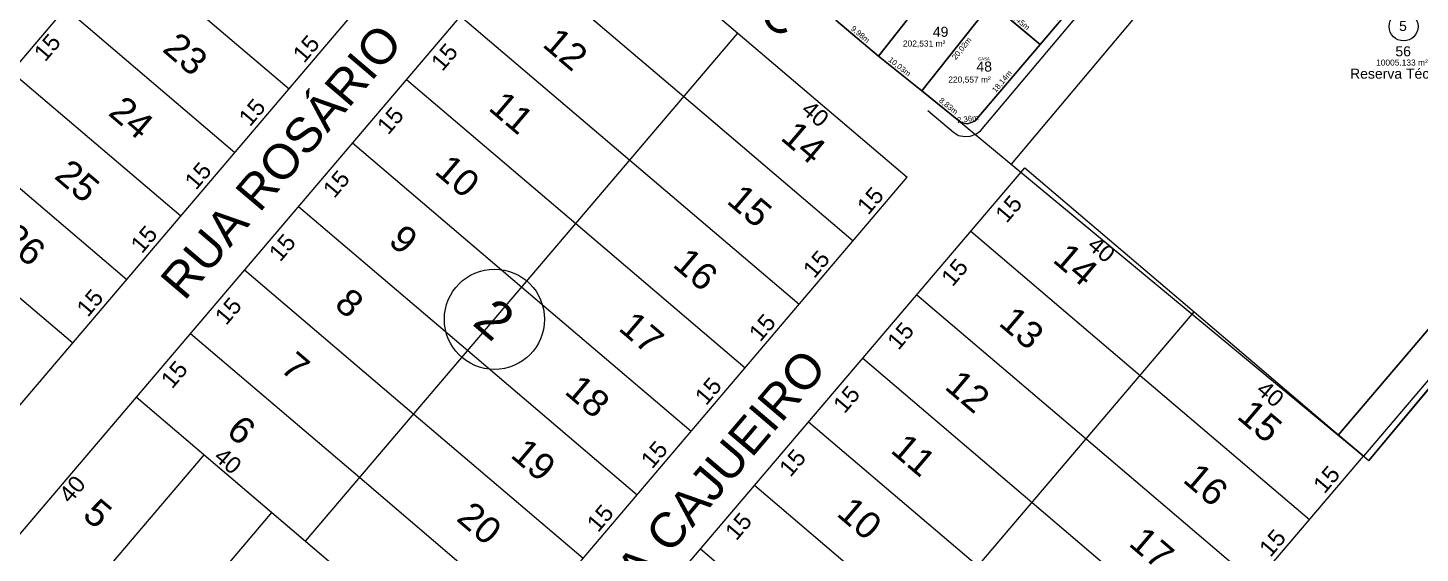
# Model space of a CAD drawing. Header units: metres. Extents: x 3808 to 8215, y 2374 to 6187.
# Drawn here: x 7168.9 to 7419.3, y 4372.7 to 4467.2 of the extents above; entities that cross this region are included whole.
import ezdxf
from ezdxf.enums import TextEntityAlignment as Align

# ---------------------------------------------------------------- set-up
doc = ezdxf.new("R2010")
doc.units = ezdxf.units.M
for name, color, linetype in [('0 - Cotas', 7, 'Continuous'), ('Boundary_Lotes', 7, 'Continuous'), ('Lado_Lotes', 7, 'Continuous'), ('Numero_Lote', 7, 'Continuous'), ('Poligonal_1a_Ordem', 7, 'Continuous'), ('Quadra', 7, 'Continuous'), ('vista', 7, 'Continuous'), ('Área_Lotes', 7, 'Continuous')]:
    doc.layers.add(name, color=color, linetype=linetype)
doc.layers.add('MEIO_FIO', color=252, linetype='Continuous', lineweight=0)
doc.styles.add('Arial', font='arial.ttf')
doc.styles.add('pedro', font='arial.ttf', dxfattribs={"height": 3})
doc.styles.add('REGUA80', font='arial.ttf')
doc.dimstyles.new('Copy(2) of ISO-25', dxfattribs={"dimtxt": 1, "dimasz": 2.5, "dimexe": 1.25, "dimexo": 0.625, "dimgap": 0.2, "dimtad": 1, "dimtoh": 1, "dimlfac": 1, "dimzin": 1, "dimtxsty": 'Arial', "dimblk": 'NONE', "dimcen": 0, "dimse1": 1, "dimse2": 1, "dimsd1": 1, "dimsd2": 1, "dimclrt": 256, "dimaunit": 1, "dimadec": 3, "dimazin": 0, "dimtfac": 1, "dimtmove": 0, "dimatfit": 3, "dimldrblk": 'NONE', "dimfxl": 1, "dimtolj": 1, "dimtzin": 0, "dimarcsym": 0})
doc.dimstyles.new('pedro', dxfattribs={"dimtxt": 3, "dimasz": 0.1, "dimexe": 0.1, "dimexo": 0.1, "dimgap": 0.05, "dimtad": 1, "dimzin": 1, "dimtxsty": 'pedro', "dimblk": 'ARCHTICK', "dimcen": 2.5, "dimdle": 0.1, "dimadec": 0, "dimazin": 0, "dimtfac": 1, "dimtmove": 0, "dimatfit": 3, "dimldrblk": 'ARCHTICK', "dimfxl": 0.3, "dimarcsym": 0})

# ---------------------------------------------------------------- blocks, each defined once
blk = doc.blocks.new('_ARCHTICK')
at = {"color": 0, "linetype": 'ByBlock', "const_width": 0.15}
blk.add_lwpolyline([(-0.5, -0.5), (0.5, 0.5)], dxfattribs=at)
blk = doc.blocks.new('*D9272')
at = {"layer": 'Defpoints', "color": 0, "transparency": 16777216}
for p in [(7482.42, 4485.38), (7486.92, 4481.54), (7409.14, 4390.16)]:
    blk.add_point(p, dxfattribs=at)
at = {"layer": 'vista', "color": 0, "lineweight": -2, "transparency": 16777216}
for p, q in [((7404.57, 4393.92), (7482.48, 4485.46)), ((7486.85, 4481.61), (7482.34, 4485.44)), ((7409.07, 4390.23), (7404.56, 4394.07))]:
    blk.add_line(p, q, dxfattribs=at)
at = {"layer": 'vista', "color": 0, "lineweight": -2, "transparency": 16777216, "xscale": 0.1, "yscale": 0.1, "zscale": 0.1}
for p, rotation in [((7482.42, 4485.38), 49.59588771418515), ((7404.64, 4394), 229.5958877141852)]:
    blk.add_blockref('_ARCHTICK', p, dxfattribs=dict(at, rotation=rotation))
at = {"layer": 'vista', "color": 0, "lineweight": 5, "transparency": 16777216, "insert": (7442.11, 4440.89), "char_height": 3, "attachment_point": 5, "rotation": 49.5959, "style": 'pedro'}
blk.add_mtext('120,00', dxfattribs=at)
blk = doc.blocks.new('*D9275')
at = {"layer": 'Defpoints', "color": 0, "transparency": 16777216}
for p in [(7434.66, 4381.57), (7437.44, 4379.21), (7410.88, 4368.99)]:
    blk.add_point(p, dxfattribs=at)
at = {"layer": 'vista', "color": 0, "lineweight": -2, "transparency": 16777216}
for p, q in [((7434.74, 4381.51), (7437.52, 4379.14)), ((7421.17, 4360.1), (7437.5, 4379.29)), ((7410.96, 4368.93), (7421.31, 4360.11))]:
    blk.add_line(p, q, dxfattribs=at)
at = {"layer": 'vista', "color": 0, "lineweight": -2, "transparency": 16777216, "xscale": 0.1, "yscale": 0.1, "zscale": 0.1}
for p, rotation in [((7437.44, 4379.21), 49.59588771418515), ((7421.24, 4360.18), 229.5958877141852)]:
    blk.add_blockref('_ARCHTICK', p, dxfattribs=dict(at, rotation=rotation))
at = {"layer": 'vista', "color": 0, "lineweight": 5, "transparency": 16777216, "insert": (7427.93, 4370.89), "char_height": 3, "attachment_point": 5, "rotation": 49.5959, "style": 'pedro'}
blk.add_mtext('25,00', dxfattribs=at)
blk = doc.blocks.new('*D9281')
at = {"layer": 'Defpoints', "color": 0, "transparency": 16777216}
for p in [(7227.73, 4603.67), (7232.71, 4599.44), (7090.11, 4431.91)]:
    blk.add_point(p, dxfattribs=at)
at = {"layer": 'vista', "color": 0, "lineweight": -2, "transparency": 16777216}
for p, q in [((7085.07, 4436.07), (7227.8, 4603.75)), ((7232.63, 4599.5), (7227.66, 4603.74)), ((7090.03, 4431.97), (7085.06, 4436.21))]:
    blk.add_line(p, q, dxfattribs=at)
at = {"layer": 'vista', "color": 0, "lineweight": -2, "transparency": 16777216, "xscale": 0.1, "yscale": 0.1, "zscale": 0.1}
for p, rotation in [((7227.73, 4603.67), 49.59588771418515), ((7085.13, 4436.14), 229.5958877141852)]:
    blk.add_blockref('_ARCHTICK', p, dxfattribs=dict(at, rotation=rotation))
at = {"layer": 'vista', "color": 0, "lineweight": 5, "transparency": 16777216, "insert": (7155.02, 4521.11), "char_height": 3, "attachment_point": 5, "rotation": 49.5959, "style": 'pedro'}
blk.add_mtext('220,00', dxfattribs=at)
blk = doc.blocks.new('*D10098')
at = {"layer": 'Defpoints', "color": 0, "transparency": 16777216}
for p in [(7342.19, 4471.59), (7350.95, 4464.21), (7350.96, 4464.23)]:
    blk.add_point(p, dxfattribs=at)
at = {"layer": '0 - Cotas', "lineweight": 5, "transparency": 16777216, "insert": (7347.08, 4468.51), "char_height": 1, "attachment_point": 5, "rotation": 319.9774, "style": 'Arial'}
blk.add_mtext('\\A1;11,45m', dxfattribs=at)
blk = doc.blocks.new('_None')
blk = doc.blocks.new('*D10107')
at = {"layer": 'Defpoints', "color": 0, "transparency": 16777216}
for p in [(7329.71, 4455.87), (7329.72, 4455.88), (7336.57, 4450.32)]:
    blk.add_point(p, dxfattribs=at)
at = {"layer": '0 - Cotas', "lineweight": 5, "transparency": 16777216, "insert": (7334.45, 4453.06), "char_height": 1, "attachment_point": 5, "rotation": 320.9323, "style": 'Arial'}
blk.add_mtext('\\A1;8,83m', dxfattribs=at)
blk = doc.blocks.new('*D10108')
at = {"layer": 'Defpoints', "color": 0, "transparency": 16777216}
for p in [(7336.86, 4450.11), (7339.2, 4450.42), (7339.24, 4450.09)]:
    blk.add_point(p, dxfattribs=at)
at = {"layer": '0 - Cotas', "lineweight": 5, "transparency": 16777216, "insert": (7337.97, 4450.73), "char_height": 1, "attachment_point": 5, "rotation": 7.4887, "style": 'Arial'}
blk.add_mtext('\\A1;2,36m', dxfattribs=at)
blk = doc.blocks.new('*D10109')
at = {"layer": 'Defpoints', "color": 0, "transparency": 16777216}
for p in [(7350.96, 4464.23), (7350.96, 4464.23), (7339.2, 4450.42)]:
    blk.add_point(p, dxfattribs=at)
at = {"layer": '0 - Cotas', "lineweight": 5, "transparency": 16777216, "insert": (7344.18, 4457.5), "char_height": 1, "attachment_point": 5, "rotation": 49.5849, "style": 'Arial'}
blk.add_mtext('\\A1;18,14m', dxfattribs=at)
blk = doc.blocks.new('*D10110')
at = {"layer": 'Defpoints', "color": 0, "transparency": 16777216}
for p in [(7360.72, 4475.65), (7360.72, 4475.65), (7350.96, 4464.23)]:
    blk.add_point(p, dxfattribs=at)
at = {"layer": '0 - Cotas', "lineweight": 5, "transparency": 16777216, "insert": (7355.23, 4470.46), "char_height": 1, "attachment_point": 5, "rotation": 49.4946, "style": 'Arial'}
blk.add_mtext('\\A1;15,03m', dxfattribs=at)
blk = doc.blocks.new('*D10114')
at = {"layer": 'Defpoints', "color": 0, "transparency": 16777216}
for p in [(7342.17, 4471.56), (7329.72, 4455.88), (7331.09, 4454.8)]:
    blk.add_point(p, dxfattribs=at)
at = {"layer": '0 - Cotas', "lineweight": 5, "transparency": 16777216, "insert": (7336.92, 4463.43), "char_height": 1, "attachment_point": 5, "rotation": 51.5463, "style": 'Arial'}
blk.add_mtext('\\A1;20,02m', dxfattribs=at)
blk = doc.blocks.new('*D10115')
at = {"layer": 'Defpoints', "color": 0, "transparency": 16777216}
for p in [(7321.88, 4462.13), (7321.88, 4462.13), (7329.72, 4455.88)]:
    blk.add_point(p, dxfattribs=at)
at = {"layer": '0 - Cotas', "lineweight": 5, "transparency": 16777216, "insert": (7325.65, 4460.15), "char_height": 1, "attachment_point": 5, "rotation": 321.4605, "style": 'Arial'}
blk.add_mtext('\\A1;10,03m', dxfattribs=at)
blk = doc.blocks.new('*D10118')
at = {"layer": 'Defpoints', "color": 0, "transparency": 16777216}
for p in [(7314.25, 4468.56), (7321.88, 4462.13), (7321.88, 4462.13)]:
    blk.add_point(p, dxfattribs=at)
at = {"layer": '0 - Cotas', "lineweight": 5, "transparency": 16777216, "insert": (7318.58, 4465.96), "char_height": 1, "attachment_point": 5, "rotation": 319.8541, "style": 'Arial'}
blk.add_mtext('\\A1;9,98m', dxfattribs=at)
blk = doc.blocks.new('*D10120')
at = {"layer": 'Defpoints', "color": 0, "transparency": 16777216}
for p in [(7334.43, 4478.03), (7334.43, 4478.03), (7321.88, 4462.13)]:
    blk.add_point(p, dxfattribs=at)
at = {"layer": '0 - Cotas', "lineweight": 5, "transparency": 16777216, "insert": (7327.52, 4470.58), "char_height": 1, "attachment_point": 5, "rotation": 51.7033, "style": 'Arial'}
blk.add_mtext('\\A1;20,26m', dxfattribs=at)

msp = doc.modelspace()

# ---------------------------------------------------------------- linework, layer by layer
at = {"layer": 'Boundary_Lotes', "lineweight": 5, "flags": 128}
msp.add_lwpolyline([(7360.723, 4475.653, 0.4176672), (7360.123, 4482.74), (7354.665, 4487.293), (7342.173, 4471.562), (7350.96, 4464.225)], format="xyb", close=True, dxfattribs=at)
for points in [[(7334.429, 4478.027), (7326.825, 4484.376), (7314.25, 4468.564), (7321.876, 4462.131)], [(7342.173, 4471.562), (7334.429, 4478.027), (7321.876, 4462.131), (7329.721, 4455.882)], [(7350.96, 4464.225), (7342.173, 4471.562), (7329.721, 4455.882), (7336.287, 4450.533), (7336.859, 4450.107), (7337.882, 4449.911), (7339.201, 4450.415)]]:
    msp.add_lwpolyline(points, close=True, dxfattribs=at)
at = {"layer": 'Lado_Lotes', "lineweight": 5}
for p, q in [((7280.269, 4523.247), (7350.96, 4464.225)), ((7321.876, 4462.131), (7347.194, 4494.192)), ((7329.721, 4455.882), (7354.665, 4487.293)), ((7360.723, 4475.653), (7350.96, 4464.225)), ((7321.876, 4462.131), (7314.25, 4468.564)), ((7350.96, 4464.225), (7339.201, 4450.415)), ((7329.721, 4455.882), (7321.876, 4462.131)), ((7336.287, 4450.533), (7329.721, 4455.882)), ((7336.859, 4450.107), (7336.287, 4450.533)), ((7337.882, 4449.911), (7336.859, 4450.107)), ((7339.201, 4450.415), (7337.882, 4449.911))]:
    msp.add_line(p, q, dxfattribs=at)
at = {"layer": 'Lado_Lotes', "lineweight": 5, "flags": 128}
msp.add_lwpolyline([(7423.109, 4534.701), (7345.787, 4442.659), (7410.119, 4389.342), (7486.923, 4481.543)], close=True, dxfattribs=at)
at = {"layer": 'MEIO_FIO', "lineweight": 5}
for p, q in [((7341.221, 4449.782), (7363.915, 4476.83)), ((7330.762, 4452.315), (7335.414, 4448.412)), ((7339.41, 4448.06), (7340.234, 4448.662)), ((7340.234, 4448.662), (7341.221, 4449.782)), ((7335.414, 4448.412), (7336.318, 4447.807)), ((7336.318, 4447.807), (7337.398, 4447.653)), ((7337.398, 4447.653), (7338.386, 4447.702)), ((7338.386, 4447.702), (7339.41, 4448.06))]:
    msp.add_line(p, q, dxfattribs=at)
at = {"layer": 'Poligonal_1a_Ordem', "lineweight": 5}
for p in [(7486.923, 4481.543), (7336.287, 4450.533)]:
    msp.add_line(p, (7410.119, 4389.342), dxfattribs=at)
at = {"layer": 'Quadra', "lineweight": 5}
msp.add_circle((7416.364, 4467.448), 2.61, dxfattribs=at)
at = {"layer": 'vista', "lineweight": 5}
for p, q in [((7146.495, 4436.443), (7263.167, 4573.511)), ((7151.028, 4380.056), (7264.459, 4513.317)), ((7162.45, 4370.334), (7266.158, 4492.172)), ((7266.158, 4492.172), (7296.618, 4466.245)), ((7185.386, 4482.132), (7215.846, 4456.205)), ((7486.923, 4481.543), (7409.142, 4390.164)), ((7256.436, 4480.75), (7286.895, 4454.823)), ((7175.663, 4470.71), (7206.123, 4444.783)), ((7246.713, 4469.327), (7277.173, 4443.4)), ((7218.837, 4374.866), (7296.618, 4466.245)), ((7296.618, 4466.245), (7327.078, 4440.318)), ((7116.036, 4462.37), (7176.955, 4410.516)), ((7165.941, 4459.288), (7196.4, 4433.361)), ((7236.991, 4457.905), (7267.45, 4431.978)), ((7286.895, 4454.823), (7317.355, 4428.896)), ((7156.218, 4447.865), (7186.678, 4421.938)), ((7227.268, 4446.483), (7257.728, 4420.556)), ((7234.792, 4308.757), (7348.223, 4442.018)), ((7277.173, 4443.4), (7307.633, 4417.473)), ((7348.223, 4442.018), (7378.682, 4416.091)), ((7223.37, 4318.48), (7327.078, 4440.318)), ((7146.495, 4436.443), (7176.955, 4410.516)), ((7217.545, 4435.06), (7248.005, 4409.133)), ((7267.45, 4431.978), (7297.91, 4406.051)), ((7338.5, 4430.596), (7368.96, 4404.669)), ((7207.823, 4423.638), (7238.282, 4397.711)), ((7257.728, 4420.556), (7288.187, 4394.629)), ((7328.778, 4419.173), (7359.237, 4393.246)), ((7291.179, 4313.29), (7378.682, 4416.091)), ((7378.682, 4416.091), (7409.142, 4390.164)), ((7198.1, 4412.216), (7228.56, 4386.289)), ((7248.005, 4409.133), (7278.465, 4383.206)), ((7319.055, 4407.751), (7349.515, 4381.824)), ((7368.96, 4404.669), (7399.419, 4378.742)), ((7188.377, 4400.793), (7249.297, 4348.939)), ((7188.377, 4400.793), (7218.837, 4374.866)), ((7238.282, 4397.711), (7268.742, 4371.784)), ((7309.332, 4396.328), (7339.792, 4370.402)), ((7359.237, 4393.246), (7389.697, 4367.319)), ((7200.561, 4390.422), (7174.634, 4359.963)), ((7295.712, 4256.903), (7409.142, 4390.164)), ((7228.56, 4386.289), (7259.019, 4360.362)), ((7299.61, 4384.906), (7330.069, 4358.979)), ((7349.515, 4381.824), (7379.974, 4355.897)), ((7212.745, 4380.052), (7186.818, 4349.592)), ((7218.837, 4374.866), (7249.297, 4348.939)), ((7289.887, 4373.484), (7320.347, 4347.557))]:
    msp.add_line(p, q, dxfattribs=at)
at = {"layer": 'vista', "color": 7, "lineweight": 5}
msp.add_circle((7252.809, 4414.777), 9.014, dxfattribs=at)

# ---------------------------------------------------------------- texts
at = {"layer": 'Numero_Lote', "lineweight": 5, "style": 'REGUA80'}
for s, height, p in [('49', 1.8, (7331.672, 4465.583)), ('56', 1.8, (7414.885, 4462.073)), ('48', 1.8, (7339.517, 4459.335)), ('CASA', 0.54, (7339.837, 4461.354))]:
    msp.add_text(s, height=height, dxfattribs=at).set_placement(p)
at = {"layer": 'Quadra', "lineweight": 5, "style": 'REGUA80'}
for s, p in [('5', (7415.553, 4466.627)), ('Reserva Técnica', (7406.733, 4458.056))]:
    msp.add_text(s, height=1.8, dxfattribs=at).set_placement(p)
at = {"layer": 'vista', "lineweight": 5, "style": 'pedro'}
for s, rotation, p in [('VR  2 - C ', 319.59589, (7281.527, 4493.084)), ('RUA ROSÁRIO', 49.59589, (7192.268, 4421.977)), ('RUA CAJUEIRO', 49.59589, (7266.063, 4360.547))]:
    msp.add_text(s, height=6.24, rotation=rotation, dxfattribs=at).set_placement(p, align=Align.TOP_LEFT)
at = {"layer": 'vista', "color": 1, "lineweight": 5, "char_height": 3, "attachment_point": 5, "style": 'pedro'}
for s, insert, rotation in [('15', (7172.353, 4463.679), 49.59589), ('15', (7218.927, 4463.432), 49.59589), ('15', (7243.805, 4461.954), 49.59589), ('15', (7209.204, 4452.009), 49.59589), ('15', (7234.082, 4450.531), 49.59589), ('40', (7310.529, 4451.735), 319.59589), ('15', (7199.481, 4440.587), 49.59589), ('15', (7224.36, 4439.109), 49.59589), ('15', (7320.436, 4436.122), 49.59589), ('15', (7345.315, 4434.644), 49.59589), ('15', (7189.759, 4429.165), 49.59589), ('15', (7214.637, 4427.687), 49.59589), ('40', (7362.006, 4427.358), 319.59589), ('15', (7310.714, 4424.7), 49.59589), ('15', (7335.592, 4423.222), 49.59589), ('15', (7180.036, 4417.742), 49.59589), ('15', (7204.915, 4416.264), 49.59589), ('15', (7300.991, 4413.278), 49.59589), ('15', (7325.869, 4411.8), 49.59589), ('15', (7195.192, 4404.842), 49.59589), ('15', (7291.268, 4401.855), 49.59589), ('15', (7316.147, 4400.377), 49.59589), ('40', (7392.401, 4401.355), 319.59589), ('40', (7204.862, 4389.307), 319.59589), ('15', (7281.546, 4390.433), 49.59589), ('15', (7306.424, 4388.955), 49.59589), ('15', (7402.501, 4385.968), 49.59589), ('40', (7176.848, 4384.211), 49.59589), ('15', (7271.823, 4379.011), 49.59589), ('15', (7296.702, 4377.532), 49.59589), ('15', (7392.778, 4374.546), 49.59589)]:
    msp.add_mtext(s, dxfattribs=dict(at, insert=insert, rotation=rotation))
at = {"layer": 'vista', "lineweight": 5, "char_height": 4.8, "attachment_point": 5, "rotation": 319.59589, "style": 'pedro'}
for s, insert in [('12', (7265.626, 4463.389)), ('23', (7197.24, 4462.504)), ('24', (7187.517, 4451.082)), ('11', (7255.903, 4451.967)), ('14', (7308.472, 4446.617)), ('10', (7246.181, 4440.544)), ('25', (7177.795, 4439.66)), ('15', (7298.749, 4435.195)), ('26', (7168.072, 4428.237)), ('9', (7236.458, 4429.122)), ('16', (7289.027, 4423.773)), ('14', (7357.413, 4424.657)), ('8', (7226.736, 4417.7)), ('13', (7347.69, 4413.235)), ('17', (7279.304, 4412.35)), ('7', (7217.013, 4406.277)), ('18', (7269.581, 4400.928)), ('12', (7337.968, 4401.813)), ('15', (7390.536, 4396.463)), ('6', (7207.29, 4394.855)), ('11', (7328.245, 4390.39)), ('19', (7259.859, 4389.505)), ('16', (7380.814, 4385.041)), ('5', (7181.428, 4379.843)), ('20', (7250.136, 4378.083)), ('10', (7318.523, 4378.968)), ('17', (7371.091, 4373.618))]:
    msp.add_mtext(s, dxfattribs=dict(at, insert=insert))
at = {"layer": 'vista', "color": 7, "lineweight": 5, "insert": (7252.818, 4414.791), "char_height": 6.779, "attachment_point": 5, "rotation": 319.59589, "style": 'pedro'}
msp.add_mtext('2', dxfattribs=at)
at = {"layer": 'Área_Lotes', "lineweight": 5, "style": 'REGUA80'}
for s, p in [('202,531 m²', (7326.292, 4463.836)), ('10005.133 m²', (7411.41, 4460.415)), ('220,557 m²', (7334.454, 4457.358))]:
    msp.add_text(s, height=1.08, dxfattribs=at).set_placement(p)

# ---------------------------------------------------------------- dimensions: what is measured, and where the dimension line sits
at = {"layer": '0 - Cotas', "lineweight": 5}
for base, p1, p2, angle, picture, middle in [((7334.4292, 4478.0274), (7321.8764, 4462.1309), (7334.4292, 4478.0274), 51.70332, '*D10120', (7328.1528, 4470.0791)), ((7360.723, 4475.653), (7350.96, 4464.225), (7360.723, 4475.653), 49.49459, '*D10110', (7355.841, 4469.939)), ((7331.088, 4454.796), (7342.173, 4471.562), (7329.721, 4455.882), 231.54631, '*D10114', (7337.549, 4462.932)), ((7350.95, 4464.213), (7342.193, 4471.588), (7350.96, 4464.225), 319.97744, '*D10098', (7346.566, 4467.894)), ((7321.876, 4462.131), (7314.25, 4468.564), (7321.876, 4462.131), 319.85411, '*D10118', (7318.063, 4465.347)), ((7350.96, 4464.225), (7339.201, 4450.415), (7350.96, 4464.225), 49.58494, '*D10109', (7344.789, 4456.978)), ((7321.876, 4462.131), (7329.721, 4455.882), (7321.876, 4462.131), 141.46049, '*D10115', (7325.155, 4459.52)), ((7329.715, 4455.875), (7336.573, 4450.32), (7329.721, 4455.882), 140.9323, '*D10107', (7333.944, 4452.442)), ((7339.243, 4450.09), (7336.859, 4450.107), (7339.201, 4450.415), 7.48872, '*D10108', (7338.073, 4449.936))]:
    dim = msp.add_linear_dim(base=base, p1=p1, p2=p2, angle=angle, dimstyle='Copy(2) of ISO-25', override={"dimpost": 'm'}, dxfattribs=at)
    dim.commit()
    dim.dimension.update_dxf_attribs({"geometry": picture, "text_midpoint": middle, "dimtype": 161})
at = {"layer": 'vista', "color": 1, "lineweight": 5}
for base, p1, p2, override, picture, middle in [((7227.733, 4603.672), (7090.109, 4431.91), (7232.707, 4599.438), {"dimtmove": 1, "dimfxl": 0.1}, '*D9281', (7155.023, 4521.109)), ((7482.416, 4485.379), (7409.142, 4390.164), (7486.923, 4481.543), {"dimfxl": 0.1}, '*D9272', (7442.115, 4440.891)), ((7437.44, 4379.21), (7410.882, 4368.99), (7434.661, 4381.575), {"dimtmove": 1, "dimfxl": 0.1}, '*D9275', (7427.928, 4370.893))]:
    dim = msp.add_linear_dim(base=base, p1=p1, p2=p2, angle=49.59589, dimstyle='pedro', override=override, dxfattribs=at)
    dim.commit()
    dim.dimension.update_dxf_attribs({"geometry": picture, "text_midpoint": middle})

doc.saveas('drawing.dxf')
